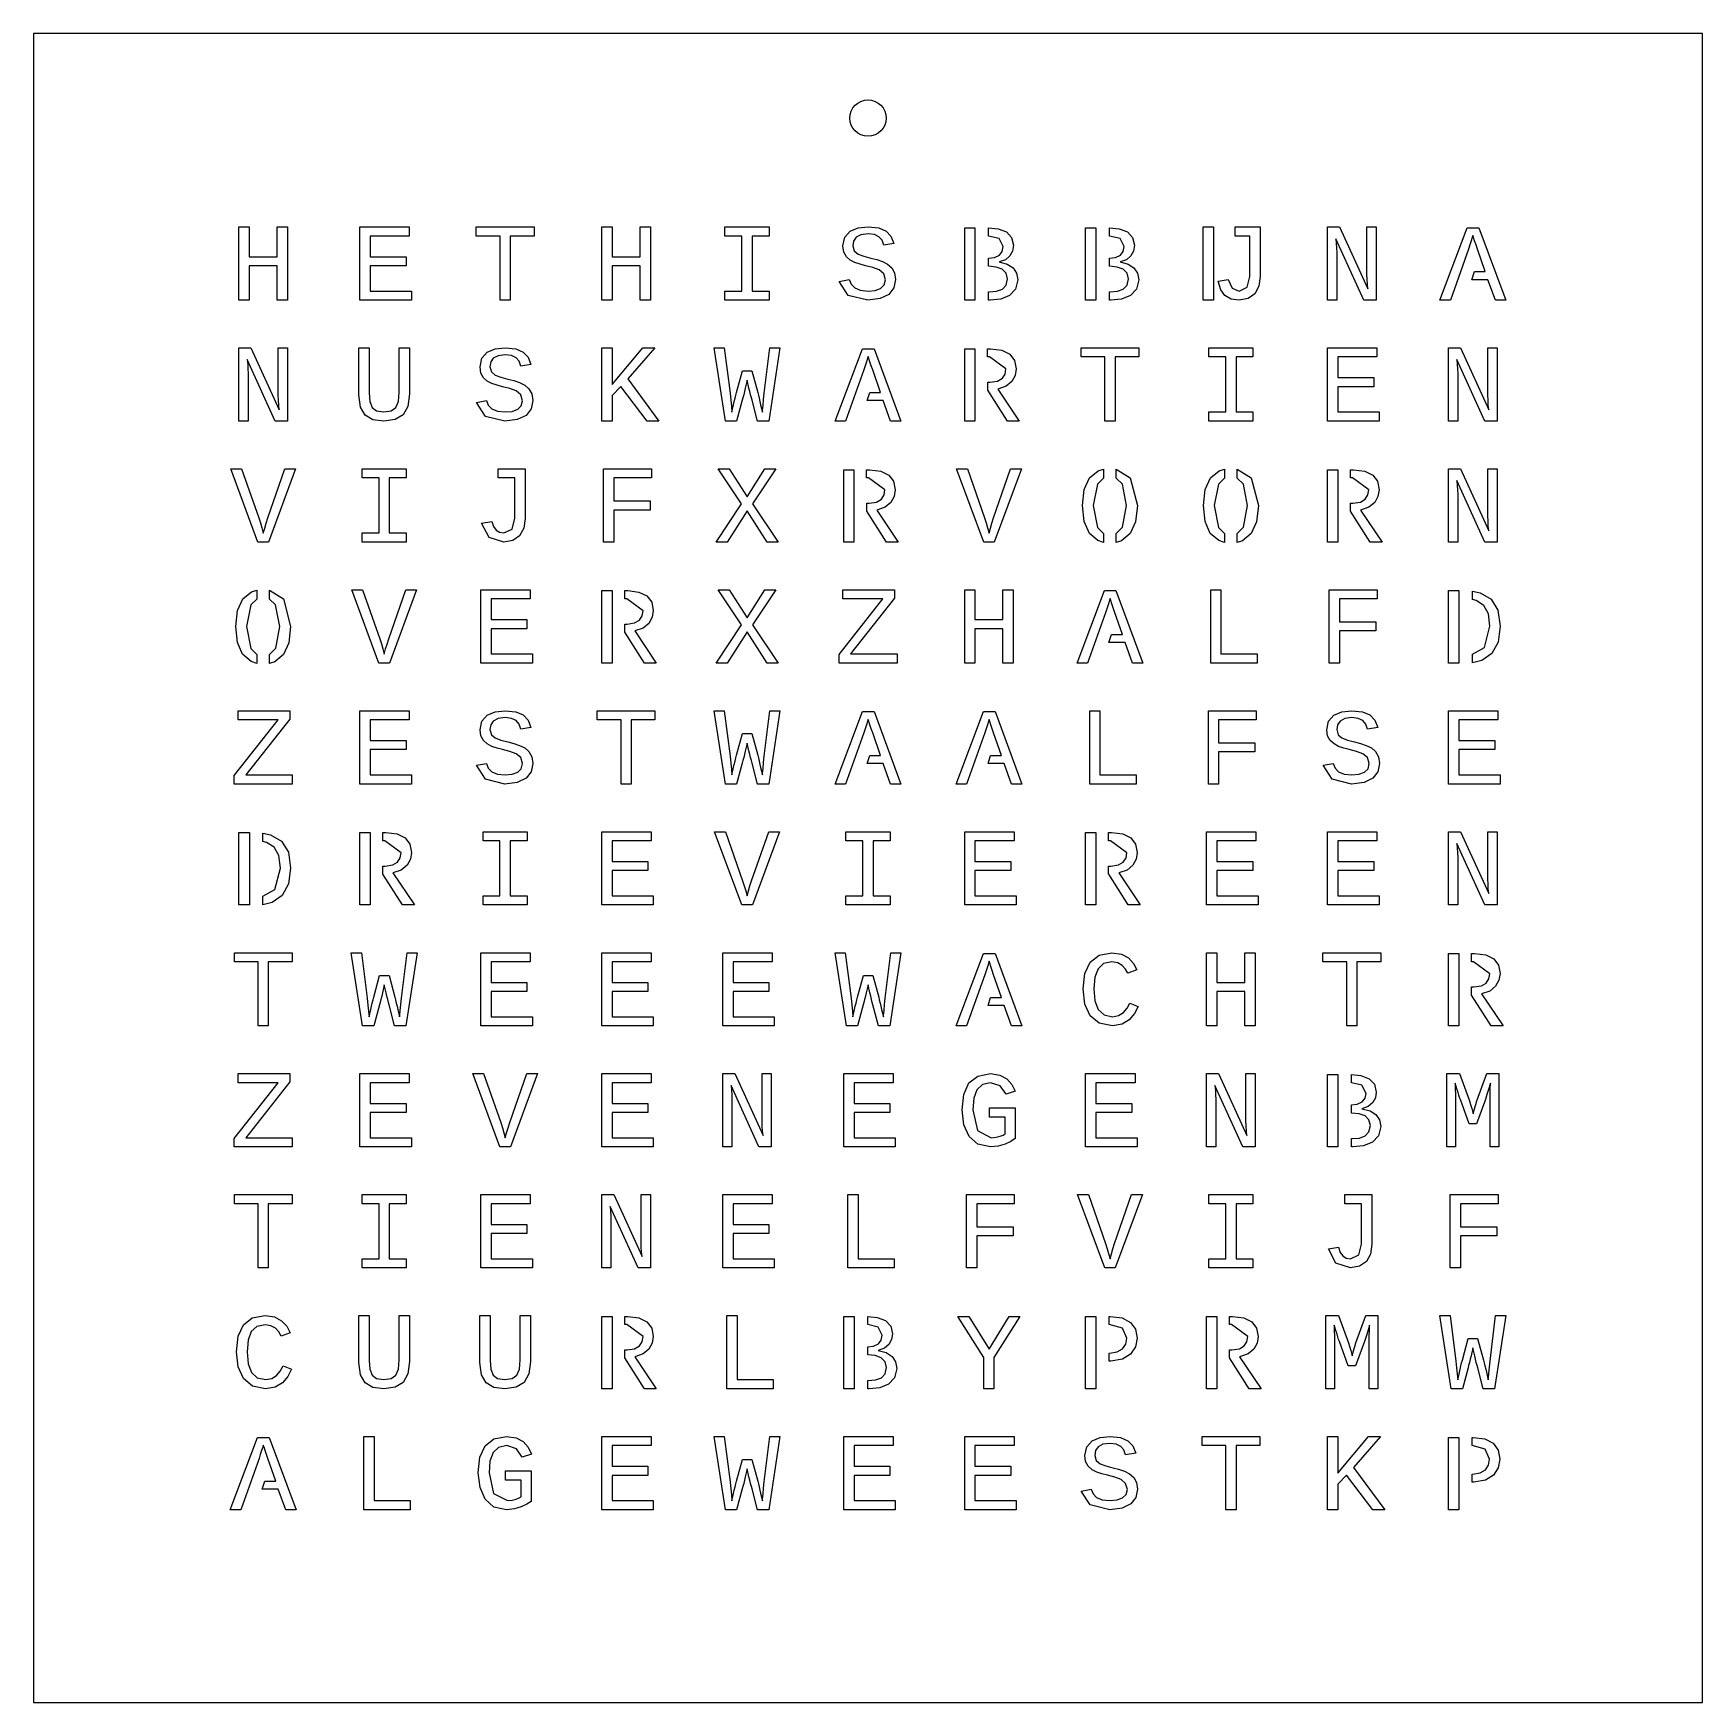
# Model space of a CAD drawing. Extents: x 0 to 230, y 0 to 230.
import ezdxf

# ---------------------------------------------------------------- set-up
doc = ezdxf.new("R2010")
doc.units = 0
doc.layers.get('0').update_dxf_attribs({"linetype": 'continuous'})

# ---------------------------------------------------------------- blocks, each defined once
blk = doc.blocks.new('SHAPESTRING006')
at = {"color": 0}
for points in [[(129.74, 193.24), (128.33, 193.24), (128.33, 203.22), (129.74, 203.22)], [(134.22, 196.18), (134.03, 196.97), (133.5, 197.5), (132.67, 197.81), (131.62, 197.91), (131.62, 199.02), (132.42, 199.13), (133.11, 199.45), (133.5, 199.95), (133.62, 200.62), (133.06, 201.74), (131.62, 202.08), (131.62, 203.22), (132.92, 203.07), (134.07, 202.64), (134.79, 201.89), (135.04, 200.8), (134.92, 200.01), (134.55, 199.34), (133.93, 198.82), (133.06, 198.5), (134.17, 198.22), (134.98, 197.7), (135.47, 196.96), (135.65, 196.05), (135.34, 194.76), (134.5, 193.89), (133.28, 193.39), (131.82, 193.24), (131.62, 193.24), (131.62, 194.37), (131.71, 194.37), (132.71, 194.46), (133.51, 194.75), (134.03, 195.3)]]:
    blk.add_lwpolyline(points, close=True, dxfattribs=at)
blk = doc.blocks.new('SHAPESTRING008')
at = {"color": 0}
for points in [[(161.19, 203.33), (162.6, 203.33), (162.6, 193.24), (161.19, 193.24)], [(166.15, 194.5), (167.26, 195.02), (167.61, 196.51), (167.61, 202.07), (165.61, 202.07), (165.61, 203.33), (169.02, 203.33), (169.02, 196.48), (168.84, 195.15), (168.3, 194.12), (167.4, 193.47), (166.14, 193.24), (165.02, 193.39), (164.19, 193.87), (163.61, 194.68), (163.25, 195.86), (164.63, 196.08), (165.16, 194.88)]]:
    blk.add_lwpolyline(points, close=True, dxfattribs=at)
blk = doc.blocks.new('SHAPESTRING007')
at = {"color": 0}
for points in [[(146.41, 193.24), (144.99, 193.24), (144.99, 203.22), (146.41, 203.22)], [(150.89, 196.18), (150.7, 196.97), (150.16, 197.5), (149.34, 197.81), (148.29, 197.91), (148.29, 199.02), (149.09, 199.13), (149.78, 199.45), (150.16, 199.95), (150.29, 200.62), (149.73, 201.74), (148.29, 202.08), (148.29, 203.22), (149.59, 203.07), (150.74, 202.64), (151.46, 201.89), (151.71, 200.8), (151.58, 200.01), (151.21, 199.34), (150.6, 198.82), (149.73, 198.5), (150.84, 198.22), (151.65, 197.7), (152.14, 196.96), (152.31, 196.05), (152, 194.76), (151.16, 193.89), (149.95, 193.39), (148.48, 193.24), (148.29, 193.24), (148.29, 194.37), (148.38, 194.37), (149.38, 194.46), (150.17, 194.75), (150.7, 195.3)]]:
    blk.add_lwpolyline(points, close=True, dxfattribs=at)
blk = doc.blocks.new('SHAPESTRING017')
at = {"color": 0}
for points in [[(129.73, 176.57), (128.33, 176.57), (128.33, 186.55), (129.73, 186.55)], [(134, 183.77), (131.75, 185.42), (131.48, 185.42), (131.48, 186.55), (131.89, 186.55), (133.44, 186.36), (134.54, 185.81), (135.2, 184.94), (135.42, 183.79), (135.27, 182.88), (134.82, 182.04), (134.02, 181.38), (132.88, 180.99), (135.83, 176.57), (134.21, 176.57), (131.5, 180.83), (131.49, 180.83), (131.49, 181.94), (131.81, 181.94), (132.84, 182.09), (133.51, 182.48), (133.88, 183.06)]]:
    blk.add_lwpolyline(points, close=True, dxfattribs=at)
blk = doc.blocks.new('SHAPESTRING036')
at = {"color": 0}
for points in [[(79.73, 143.24), (78.33, 143.24), (78.33, 153.22), (79.73, 153.22)], [(84, 150.44), (81.75, 152.08), (81.48, 152.08), (81.48, 153.22), (81.89, 153.22), (83.44, 153.02), (84.54, 152.48), (85.2, 151.61), (85.42, 150.46), (85.27, 149.54), (84.82, 148.71), (84.02, 148.05), (82.88, 147.66), (85.83, 143.24), (84.21, 143.24), (81.5, 147.49), (81.49, 147.49), (81.49, 148.61), (81.81, 148.61), (82.84, 148.76), (83.51, 149.15), (83.88, 149.73)]]:
    blk.add_lwpolyline(points, close=True, dxfattribs=at)
blk = doc.blocks.new('SHAPESTRING033')
at = {"color": 0}
for points in [[(30.79, 143.17), (30.01, 143.44), (28.83, 144.45), (28.12, 146.07), (27.88, 148.28), (28.14, 150.5), (28.87, 152.1), (30.06, 153.05), (30.79, 153.29), (30.79, 152.04), (29.95, 151.24), (29.37, 148.28), (29.95, 145.26), (30.79, 144.43)], [(33.97, 148.28), (33.38, 151.24), (32.54, 152.04), (32.54, 153.29), (34.48, 152.08), (35.45, 148.28), (35.19, 146.03), (34.45, 144.4), (33.25, 143.42), (32.54, 143.18), (32.54, 144.41), (33.42, 145.28)]]:
    blk.add_lwpolyline(points, close=True, dxfattribs=at)
blk = doc.blocks.new('SHAPESTRING030')
at = {"color": 0}
for points in [[(164.13, 159.84), (163.35, 160.11), (162.16, 161.11), (161.45, 162.74), (161.22, 164.94), (161.47, 167.17), (162.2, 168.76), (163.39, 169.72), (164.13, 169.96), (164.13, 168.7), (163.28, 167.91), (162.71, 164.94), (163.29, 161.93), (164.13, 161.1)], [(167.3, 164.94), (166.72, 167.91), (165.87, 168.7), (165.87, 169.96), (167.81, 168.75), (168.79, 164.94), (168.53, 162.69), (167.78, 161.07), (166.58, 160.08), (165.87, 159.85), (165.87, 161.08), (166.76, 161.94)]]:
    blk.add_lwpolyline(points, close=True, dxfattribs=at)
blk = doc.blocks.new('SHAPESTRING029')
at = {"color": 0}
for points in [[(147.46, 159.84), (146.68, 160.11), (145.5, 161.11), (144.79, 162.74), (144.55, 164.94), (144.8, 167.17), (145.53, 168.76), (146.72, 169.72), (147.46, 169.96), (147.46, 168.7), (146.62, 167.91), (146.04, 164.94), (146.62, 161.93), (147.46, 161.1)], [(150.64, 164.94), (150.05, 167.91), (149.21, 168.7), (149.21, 169.96), (151.14, 168.75), (152.12, 164.94), (151.86, 162.69), (151.12, 161.07), (149.92, 160.08), (149.21, 159.85), (149.21, 161.08), (150.09, 161.94)]]:
    blk.add_lwpolyline(points, close=True, dxfattribs=at)
blk = doc.blocks.new('SHAPESTRING031')
at = {"color": 0}
for points in [[(179.73, 159.91), (178.33, 159.91), (178.33, 169.88), (179.73, 169.88)], [(184, 167.1), (181.75, 168.75), (181.48, 168.75), (181.48, 169.88), (181.89, 169.88), (183.44, 169.69), (184.54, 169.14), (185.2, 168.28), (185.42, 167.12), (185.27, 166.21), (184.82, 165.37), (184.02, 164.71), (182.88, 164.32), (185.83, 159.91), (184.21, 159.91), (181.5, 164.16), (181.49, 164.16), (181.49, 165.27), (181.81, 165.27), (182.84, 165.42), (183.51, 165.82), (183.88, 166.4)]]:
    blk.add_lwpolyline(points, close=True, dxfattribs=at)
blk = doc.blocks.new('SHAPESTRING027')
at = {"color": 0}
for points in [[(113.06, 159.91), (111.66, 159.91), (111.66, 169.88), (113.06, 169.88)], [(117.33, 167.1), (115.09, 168.75), (114.81, 168.75), (114.81, 169.88), (115.22, 169.88), (116.77, 169.69), (117.88, 169.14), (118.53, 168.28), (118.75, 167.12), (118.61, 166.21), (118.15, 165.37), (117.36, 164.71), (116.21, 164.32), (119.17, 159.91), (117.54, 159.91), (114.83, 164.16), (114.83, 164.16), (114.83, 165.27), (115.15, 165.27), (116.18, 165.42), (116.85, 165.82), (117.22, 166.4)]]:
    blk.add_lwpolyline(points, close=True, dxfattribs=at)
blk = doc.blocks.new('SHAPESTRING043')
at = {"color": 0}
for points in [[(196.42, 143.24), (194.99, 143.24), (194.99, 153.22), (196.42, 153.22)], [(200.7, 148.33), (200.49, 150.04), (199.86, 151.19), (198.8, 151.85), (198.3, 151.98), (198.3, 153.16), (199.36, 152.92), (200.87, 152.04), (201.8, 150.52), (202.12, 148.33), (201.82, 146.13), (200.96, 144.54), (199.58, 143.57), (198.3, 143.27), (198.3, 144.45), (199.93, 145.38)]]:
    blk.add_lwpolyline(points, close=True, dxfattribs=at)
blk = doc.blocks.new('SHAPESTRING056')
at = {"color": 0}
for points in [[(46.39, 109.91), (44.99, 109.91), (44.99, 119.88), (46.39, 119.88)], [(50.67, 117.1), (48.42, 118.75), (48.14, 118.75), (48.14, 119.88), (48.56, 119.88), (50.11, 119.69), (51.21, 119.14), (51.86, 118.28), (52.09, 117.12), (51.94, 116.21), (51.48, 115.37), (50.69, 114.71), (49.54, 114.32), (52.5, 109.91), (50.87, 109.91), (48.17, 114.16), (48.16, 114.16), (48.16, 115.27), (48.48, 115.27), (49.51, 115.42), (50.18, 115.82), (50.55, 116.4)]]:
    blk.add_lwpolyline(points, close=True, dxfattribs=at)
blk = doc.blocks.new('SHAPESTRING055')
at = {"color": 0}
for points in [[(29.76, 109.91), (28.33, 109.91), (28.33, 119.88), (29.76, 119.88)], [(34.03, 114.99), (33.82, 116.7), (33.19, 117.86), (32.14, 118.51), (31.63, 118.65), (31.63, 119.82), (32.69, 119.59), (34.2, 118.71), (35.13, 117.19), (35.45, 114.99), (35.15, 112.8), (34.3, 111.21), (32.91, 110.23), (31.63, 109.94), (31.63, 111.11), (33.27, 112.05)]]:
    blk.add_lwpolyline(points, close=True, dxfattribs=at)
blk = doc.blocks.new('SHAPESTRING076')
at = {"color": 0}
for points in [[(196.39, 93.24), (194.99, 93.24), (194.99, 103.22), (196.39, 103.22)], [(200.67, 100.44), (198.42, 102.08), (198.14, 102.08), (198.14, 103.22), (198.56, 103.22), (200.11, 103.02), (201.21, 102.48), (201.86, 101.61), (202.09, 100.46), (201.94, 99.54), (201.48, 98.71), (200.69, 98.05), (199.54, 97.66), (202.5, 93.24), (200.87, 93.24), (198.17, 97.49), (198.16, 97.49), (198.16, 98.61), (198.48, 98.61), (199.51, 98.76), (200.18, 99.15), (200.55, 99.73)]]:
    blk.add_lwpolyline(points, close=True, dxfattribs=at)
blk = doc.blocks.new('SHAPESTRING062')
at = {"color": 0}
for points in [[(146.39, 109.91), (144.99, 109.91), (144.99, 119.88), (146.39, 119.88)], [(150.67, 117.1), (148.42, 118.75), (148.14, 118.75), (148.14, 119.88), (148.56, 119.88), (150.11, 119.69), (151.21, 119.14), (151.86, 118.28), (152.09, 117.12), (151.94, 116.21), (151.48, 115.37), (150.69, 114.71), (149.54, 114.32), (152.5, 109.91), (150.87, 109.91), (148.17, 114.16), (148.16, 114.16), (148.16, 115.27), (148.48, 115.27), (149.51, 115.42), (150.18, 115.82), (150.55, 116.4)]]:
    blk.add_lwpolyline(points, close=True, dxfattribs=at)
blk = doc.blocks.new('SHAPESTRING086')
at = {"color": 0}
for points in [[(179.74, 76.57), (178.33, 76.57), (178.33, 86.55), (179.74, 86.55)], [(184.22, 79.51), (184.03, 80.3), (183.5, 80.84), (182.67, 81.14), (181.62, 81.24), (181.62, 82.35), (182.42, 82.46), (183.11, 82.78), (183.5, 83.29), (183.62, 83.95), (183.06, 85.08), (181.62, 85.41), (181.62, 86.55), (182.92, 86.41), (184.07, 85.97), (184.79, 85.22), (185.04, 84.13), (184.92, 83.34), (184.55, 82.67), (183.93, 82.15), (183.06, 81.83), (184.17, 81.56), (184.98, 81.03), (185.47, 80.29), (185.65, 79.38), (185.34, 78.09), (184.5, 77.22), (183.28, 76.73), (181.82, 76.57), (181.62, 76.57), (181.62, 77.71), (181.71, 77.71), (182.71, 77.79), (183.51, 78.08), (184.03, 78.63)]]:
    blk.add_lwpolyline(points, close=True, dxfattribs=at)
blk = doc.blocks.new('SHAPESTRING107')
at = {"color": 0}
for points in [[(163.06, 43.24), (161.66, 43.24), (161.66, 53.22), (163.06, 53.22)], [(167.33, 50.44), (165.09, 52.08), (164.81, 52.08), (164.81, 53.22), (165.22, 53.22), (166.77, 53.02), (167.88, 52.48), (168.53, 51.61), (168.75, 50.46), (168.61, 49.54), (168.15, 48.71), (167.36, 48.05), (166.21, 47.66), (169.17, 43.24), (167.54, 43.24), (164.83, 47.49), (164.83, 47.49), (164.83, 48.61), (165.15, 48.61), (166.18, 48.76), (166.85, 49.15), (167.22, 49.73)]]:
    blk.add_lwpolyline(points, close=True, dxfattribs=at)
blk = doc.blocks.new('SHAPESTRING102')
at = {"color": 0}
for points in [[(79.73, 43.24), (78.33, 43.24), (78.33, 53.22), (79.73, 53.22)], [(84, 50.44), (81.75, 52.08), (81.48, 52.08), (81.48, 53.22), (81.89, 53.22), (83.44, 53.02), (84.54, 52.48), (85.2, 51.61), (85.42, 50.46), (85.27, 49.54), (84.82, 48.71), (84.02, 48.05), (82.88, 47.66), (85.83, 43.24), (84.21, 43.24), (81.5, 47.49), (81.49, 47.49), (81.49, 48.61), (81.81, 48.61), (82.84, 48.76), (83.51, 49.15), (83.88, 49.73)]]:
    blk.add_lwpolyline(points, close=True, dxfattribs=at)
blk = doc.blocks.new('SHAPESTRING104')
at = {"color": 0}
for points in [[(113.08, 43.24), (111.66, 43.24), (111.66, 53.22), (113.08, 53.22)], [(117.56, 46.18), (117.36, 46.97), (116.83, 47.5), (116.01, 47.81), (114.96, 47.91), (114.96, 49.02), (115.76, 49.13), (116.45, 49.45), (116.83, 49.95), (116.95, 50.62), (116.39, 51.74), (114.96, 52.08), (114.96, 53.22), (116.25, 53.07), (117.41, 52.64), (118.13, 51.89), (118.37, 50.8), (118.25, 50.01), (117.88, 49.34), (117.26, 48.82), (116.39, 48.5), (117.51, 48.22), (118.31, 47.7), (118.81, 46.96), (118.98, 46.05), (118.67, 44.76), (117.83, 43.89), (116.61, 43.39), (115.15, 43.24), (114.96, 43.24), (114.96, 44.37), (115.04, 44.37), (116.04, 44.46), (116.84, 44.75), (117.36, 45.3)]]:
    blk.add_lwpolyline(points, close=True, dxfattribs=at)
blk = doc.blocks.new('SHAPESTRING106')
at = {"color": 0}
for points in [[(146.41, 43.24), (144.99, 43.24), (144.99, 53.22), (146.41, 53.22)], [(150.65, 50.2), (150.05, 51.6), (148.23, 52.08), (148.23, 53.22), (148.39, 53.22), (150.01, 53), (151.15, 52.39), (151.84, 51.45), (152.07, 50.23), (151.85, 49.03), (151.18, 48.02), (150.07, 47.31), (148.48, 47.04), (148.23, 47.04), (148.23, 48.16), (148.29, 48.16), (149.34, 48.32), (150.08, 48.75), (150.51, 49.4)]]:
    blk.add_lwpolyline(points, close=True, dxfattribs=at)
blk = doc.blocks.new('SHAPESTRING120')
at = {"color": 0}
for points in [[(196.41, 26.57), (194.99, 26.57), (194.99, 36.55), (196.41, 36.55)], [(200.65, 33.54), (200.05, 34.94), (198.23, 35.42), (198.23, 36.55), (198.39, 36.55), (200.01, 36.33), (201.15, 35.73), (201.84, 34.78), (202.07, 33.56), (201.85, 32.36), (201.18, 31.35), (200.07, 30.64), (198.48, 30.37), (198.23, 30.37), (198.23, 31.49), (198.29, 31.49), (199.34, 31.65), (200.08, 32.08), (200.51, 32.73)]]:
    blk.add_lwpolyline(points, close=True, dxfattribs=at)

msp = doc.modelspace()

# ---------------------------------------------------------------- linework, layer by layer
at = {"color": 0}
for points in [[(0, 0), (230, 0), (230, 230), (0, 230)], [(33.6, 193.24), (33.6, 197.97), (29.74, 197.97), (29.74, 193.24), (28.33, 193.24), (28.33, 203.33), (29.74, 203.33), (29.74, 199.23), (33.6, 199.23), (33.6, 203.33), (35.01, 203.33), (35.01, 193.24)], [(44.99, 193.24), (44.99, 203.33), (51.79, 203.33), (51.79, 202.07), (46.41, 202.07), (46.41, 199.23), (51.35, 199.23), (51.35, 197.97), (46.41, 197.97), (46.41, 194.5), (52.09, 194.5), (52.09, 193.24)], [(65.71, 202.07), (65.71, 193.24), (64.3, 193.24), (64.3, 202.07), (61.03, 202.07), (61.03, 203.33), (68.98, 203.33), (68.98, 202.07)], [(83.6, 193.24), (83.6, 197.97), (79.74, 197.97), (79.74, 193.24), (78.33, 193.24), (78.33, 203.33), (79.74, 203.33), (79.74, 199.23), (83.6, 199.23), (83.6, 203.33), (85.01, 203.33), (85.01, 193.24)], [(95.29, 203.33), (101.38, 203.33), (101.38, 202.07), (99.04, 202.07), (99.04, 194.5), (101.38, 194.5), (101.38, 193.24), (95.29, 193.24), (95.29, 194.5), (97.63, 194.5), (97.63, 202.07), (95.29, 202.07)], [(118.8, 196.07), (118.57, 194.94), (117.88, 194.04), (116.68, 193.45), (114.97, 193.24), (112.28, 193.9), (111.05, 195.81), (112.42, 196.08), (112.68, 195.43), (113.17, 194.94), (113.93, 194.62), (115.01, 194.5), (115.98, 194.59), (116.74, 194.87), (117.23, 195.35), (117.41, 196.05), (117.17, 196.88), (116.54, 197.4), (115.65, 197.73), (114.66, 197.98), (113.91, 198.18), (113.18, 198.43), (112.54, 198.76), (112.02, 199.22), (111.66, 199.86), (111.54, 200.72), (111.8, 201.91), (112.53, 202.73), (113.64, 203.19), (115.01, 203.33), (116.47, 203.19), (117.49, 202.75), (118.16, 202.04), (118.56, 201.04), (117.17, 200.81), (116.93, 201.49), (116.51, 201.98), (115.88, 202.28), (115.01, 202.39), (114.02, 202.26), (113.37, 201.91), (113.02, 201.39), (112.91, 200.74), (113.11, 200.03), (113.64, 199.58), (114.42, 199.29), (115.38, 199.04), (116.2, 198.83), (116.99, 198.56), (117.7, 198.2), (118.27, 197.7), (118.66, 197)], [(183.31, 193.24), (179.47, 201.71), (179.53, 201.05), (179.56, 200.43), (179.58, 199.81), (179.58, 193.24), (178.33, 193.24), (178.33, 203.33), (179.97, 203.33), (183.87, 194.8), (183.81, 195.45), (183.76, 196.1), (183.74, 196.86), (183.74, 203.33), (185.01, 203.33), (185.01, 193.24)], [(198.98, 200.29), (198.78, 200.86), (198.59, 201.41), (198.44, 201.87), (198.35, 202.15), (198.26, 201.86), (198.12, 201.4), (197.94, 200.85), (197.75, 200.29), (195.25, 193.24), (193.8, 193.24), (197.57, 203.22), (199.17, 203.22), (202.87, 193.24), (201.44, 193.24), (200.42, 196.06), (198.2, 196.06), (198.57, 197.17), (200.06, 197.17)], [(33.31, 176.57), (29.47, 185.05), (29.53, 184.39), (29.56, 183.76), (29.58, 183.14), (29.58, 176.57), (28.33, 176.57), (28.33, 186.67), (29.97, 186.67), (33.87, 178.14), (33.81, 178.78), (33.76, 179.44), (33.74, 180.19), (33.74, 186.67), (35.01, 186.67), (35.01, 176.57)], [(51.82, 180.33), (51.6, 178.61), (50.95, 177.44), (49.84, 176.78), (48.27, 176.57), (46.77, 176.77), (45.7, 177.39), (45.06, 178.52), (44.85, 180.2), (44.85, 186.67), (46.26, 186.67), (46.26, 180.48), (46.35, 179.27), (46.67, 178.45), (47.29, 177.98), (48.27, 177.84), (49.29, 177.98), (49.95, 178.45), (50.31, 179.29), (50.42, 180.57), (50.42, 186.67), (51.82, 186.67)], [(68.8, 179.41), (68.57, 178.27), (67.88, 177.37), (66.68, 176.78), (64.97, 176.57), (62.28, 177.23), (61.05, 179.15), (62.42, 179.41), (62.68, 178.77), (63.17, 178.27), (63.93, 177.95), (65.01, 177.84), (65.98, 177.92), (66.74, 178.2), (67.23, 178.68), (67.41, 179.38), (67.17, 180.21), (66.54, 180.73), (65.65, 181.06), (64.66, 181.32), (63.91, 181.51), (63.18, 181.76), (62.54, 182.09), (62.02, 182.56), (61.66, 183.2), (61.54, 184.06), (61.8, 185.25), (62.53, 186.06), (63.64, 186.52), (65.01, 186.67), (66.47, 186.52), (67.49, 186.09), (68.16, 185.37), (68.56, 184.38), (67.17, 184.14), (66.93, 184.82), (66.51, 185.31), (65.88, 185.62), (65.01, 185.72), (64.02, 185.59), (63.37, 185.24), (63.02, 184.73), (62.91, 184.07), (63.11, 183.37), (63.64, 182.92), (64.42, 182.62), (65.38, 182.37), (66.2, 182.16), (66.99, 181.9), (67.7, 181.54), (68.27, 181.03), (68.66, 180.33)], [(84.55, 176.57), (80.94, 181.35), (79.74, 180.1), (79.74, 176.57), (78.33, 176.57), (78.33, 186.67), (79.74, 186.67), (79.74, 181.63), (83.97, 186.67), (85.63, 186.67), (81.91, 182.38), (86.2, 176.57)], [(101.32, 176.57), (99.78, 176.57), (99.02, 179.46), (98.93, 179.8), (98.82, 180.21), (98.71, 180.66), (98.6, 181.13), (98.35, 182.22), (98.09, 181.12), (97.99, 180.66), (97.87, 180.21), (97.76, 179.79), (97.68, 179.46), (96.9, 176.57), (95.36, 176.57), (93.8, 186.67), (95.2, 186.67), (96, 180.41), (96.1, 179.46), (96.18, 178.62), (96.25, 177.82), (96.48, 178.83), (96.58, 179.27), (96.69, 179.72), (96.8, 180.16), (96.9, 180.53), (97.7, 183.51), (99, 183.51), (99.8, 180.53), (99.89, 180.16), (100, 179.73), (100.11, 179.28), (100.21, 178.84), (100.45, 177.82), (100.48, 178.07), (100.54, 178.71), (100.62, 179.55), (100.71, 180.41), (101.48, 186.67), (102.87, 186.67)], [(115.65, 183.63), (115.45, 184.19), (115.26, 184.74), (115.11, 185.2), (115.02, 185.48), (114.93, 185.19), (114.79, 184.74), (114.61, 184.19), (114.42, 183.63), (111.91, 176.57), (110.46, 176.57), (114.23, 186.55), (115.84, 186.55), (119.54, 176.57), (118.11, 176.57), (117.09, 179.4), (114.87, 179.4), (115.23, 180.5), (116.73, 180.5)], [(149.04, 185.41), (149.04, 176.57), (147.64, 176.57), (147.64, 185.41), (144.36, 185.41), (144.36, 186.67), (152.31, 186.67), (152.31, 185.41)], [(161.96, 186.67), (168.04, 186.67), (168.04, 185.41), (165.71, 185.41), (165.71, 177.84), (168.04, 177.84), (168.04, 176.57), (161.96, 176.57), (161.96, 177.84), (164.29, 177.84), (164.29, 185.41), (161.96, 185.41)], [(178.33, 176.57), (178.33, 186.67), (185.12, 186.67), (185.12, 185.41), (179.74, 185.41), (179.74, 182.57), (184.68, 182.57), (184.68, 181.31), (179.74, 181.31), (179.74, 177.84), (185.42, 177.84), (185.42, 176.57)], [(199.98, 176.57), (196.13, 185.05), (196.19, 184.39), (196.23, 183.76), (196.25, 183.14), (196.25, 176.57), (194.99, 176.57), (194.99, 186.67), (196.64, 186.67), (200.54, 178.14), (200.47, 178.78), (200.43, 179.44), (200.41, 180.19), (200.41, 186.67), (201.68, 186.67), (201.68, 176.57)], [(32.4, 159.91), (30.94, 159.91), (27.2, 170), (28.69, 170), (31.06, 163.24), (31.28, 162.54), (31.48, 161.86), (31.68, 161.15), (31.87, 161.84), (32.07, 162.52), (32.3, 163.24), (34.65, 170), (36.13, 170)], [(45.29, 170), (51.38, 170), (51.38, 168.74), (49.04, 168.74), (49.04, 161.17), (51.38, 161.17), (51.38, 159.91), (45.29, 159.91), (45.29, 161.17), (47.63, 161.17), (47.63, 168.74), (45.29, 168.74)], [(67.75, 163.15), (67.57, 161.81), (67, 160.79), (66.07, 160.13), (64.8, 159.91), (62.78, 160.54), (61.76, 162.52), (63.15, 162.75), (63.38, 162.04), (63.75, 161.55), (64.23, 161.26), (64.81, 161.17), (65.96, 161.68), (66.35, 163.18), (66.35, 168.74), (64.05, 168.74), (64.05, 170), (67.75, 170)], [(79.98, 168.74), (79.98, 165.58), (84.98, 165.58), (84.98, 164.32), (79.98, 164.32), (79.98, 159.91), (78.56, 159.91), (78.56, 170), (85.15, 170), (85.15, 168.74)], [(98.34, 166.16), (100.8, 170), (102.31, 170), (99.1, 165.18), (102.62, 159.91), (101.1, 159.91), (98.34, 164.2), (95.58, 159.91), (94.06, 159.91), (97.58, 165.18), (94.37, 170), (95.88, 170)], [(132.4, 159.91), (130.94, 159.91), (127.2, 170), (128.69, 170), (131.06, 163.24), (131.28, 162.54), (131.48, 161.86), (131.68, 161.15), (131.87, 161.84), (132.07, 162.52), (132.3, 163.24), (134.65, 170), (136.13, 170)], [(199.98, 159.91), (196.13, 168.38), (196.19, 167.72), (196.23, 167.1), (196.25, 166.48), (196.25, 159.91), (194.99, 159.91), (194.99, 170), (196.64, 170), (200.54, 161.47), (200.47, 162.12), (200.43, 162.77), (200.41, 163.52), (200.41, 170), (201.68, 170), (201.68, 159.91)], [(49.07, 143.24), (47.61, 143.24), (43.87, 153.33), (45.36, 153.33), (47.72, 146.57), (47.95, 145.87), (48.15, 145.19), (48.35, 144.48), (48.54, 145.18), (48.74, 145.85), (48.97, 146.57), (51.32, 153.33), (52.8, 153.33)], [(61.66, 143.24), (61.66, 153.33), (68.46, 153.33), (68.46, 152.07), (63.08, 152.07), (63.08, 149.23), (68.01, 149.23), (68.01, 147.97), (63.08, 147.97), (63.08, 144.5), (68.76, 144.5), (68.76, 143.24)], [(98.34, 149.49), (100.8, 153.33), (102.31, 153.33), (99.1, 148.51), (102.62, 143.24), (101.1, 143.24), (98.34, 147.53), (95.58, 143.24), (94.06, 143.24), (97.58, 148.51), (94.37, 153.33), (95.88, 153.33)], [(119, 143.24), (111.01, 143.24), (111.01, 144.41), (117.05, 152.07), (111.54, 152.07), (111.54, 153.33), (118.65, 153.33), (118.65, 152.2), (112.61, 144.5), (119, 144.5)], [(133.6, 143.24), (133.6, 147.97), (129.74, 147.97), (129.74, 143.24), (128.33, 143.24), (128.33, 153.33), (129.74, 153.33), (129.74, 149.23), (133.6, 149.23), (133.6, 153.33), (135.01, 153.33), (135.01, 143.24)], [(148.98, 150.29), (148.78, 150.86), (148.59, 151.41), (148.44, 151.87), (148.35, 152.15), (148.26, 151.86), (148.12, 151.4), (147.94, 150.85), (147.75, 150.29), (145.25, 143.24), (143.8, 143.24), (147.57, 153.22), (149.17, 153.22), (152.87, 143.24), (151.44, 143.24), (150.42, 146.06), (148.2, 146.06), (148.57, 147.17), (150.06, 147.17)], [(162.22, 143.24), (162.22, 153.33), (163.63, 153.33), (163.63, 144.5), (168.6, 144.5), (168.6, 143.24)], [(179.98, 152.07), (179.98, 148.92), (184.98, 148.92), (184.98, 147.66), (179.98, 147.66), (179.98, 143.24), (178.56, 143.24), (178.56, 153.33), (185.15, 153.33), (185.15, 152.07)], [(35.67, 126.57), (27.67, 126.57), (27.67, 127.74), (33.72, 135.4), (28.21, 135.41), (28.21, 136.67), (35.32, 136.67), (35.32, 135.53), (29.27, 127.84), (35.67, 127.84)], [(44.99, 126.57), (44.99, 136.67), (51.79, 136.67), (51.79, 135.41), (46.41, 135.41), (46.41, 132.57), (51.35, 132.57), (51.35, 131.31), (46.41, 131.31), (46.41, 127.84), (52.09, 127.84), (52.09, 126.57)], [(68.8, 129.41), (68.57, 128.27), (67.88, 127.37), (66.68, 126.78), (64.97, 126.57), (62.28, 127.23), (61.05, 129.15), (62.42, 129.41), (62.68, 128.77), (63.17, 128.27), (63.93, 127.95), (65.01, 127.84), (65.98, 127.92), (66.74, 128.2), (67.23, 128.68), (67.41, 129.38), (67.17, 130.21), (66.54, 130.73), (65.65, 131.06), (64.66, 131.32), (63.91, 131.51), (63.18, 131.76), (62.54, 132.09), (62.02, 132.56), (61.66, 133.2), (61.54, 134.06), (61.8, 135.25), (62.53, 136.06), (63.64, 136.52), (65.01, 136.67), (66.47, 136.52), (67.49, 136.09), (68.16, 135.37), (68.56, 134.38), (67.17, 134.14), (66.93, 134.82), (66.51, 135.31), (65.88, 135.62), (65.01, 135.72), (64.02, 135.59), (63.37, 135.24), (63.02, 134.73), (62.91, 134.07), (63.11, 133.37), (63.64, 132.92), (64.42, 132.62), (65.38, 132.37), (66.2, 132.16), (66.99, 131.9), (67.7, 131.54), (68.27, 131.03), (68.66, 130.33)], [(82.37, 135.41), (82.37, 126.57), (80.97, 126.57), (80.97, 135.41), (77.69, 135.41), (77.69, 136.67), (85.65, 136.67), (85.65, 135.41)], [(101.32, 126.57), (99.78, 126.57), (99.02, 129.46), (98.93, 129.8), (98.82, 130.21), (98.71, 130.66), (98.6, 131.13), (98.35, 132.22), (98.09, 131.12), (97.99, 130.66), (97.87, 130.21), (97.76, 129.79), (97.68, 129.46), (96.9, 126.57), (95.36, 126.57), (93.8, 136.67), (95.2, 136.67), (96, 130.41), (96.1, 129.46), (96.18, 128.62), (96.25, 127.82), (96.48, 128.83), (96.58, 129.27), (96.69, 129.72), (96.8, 130.16), (96.9, 130.53), (97.7, 133.51), (99, 133.51), (99.8, 130.53), (99.89, 130.16), (100, 129.73), (100.11, 129.28), (100.21, 128.84), (100.45, 127.82), (100.48, 128.07), (100.54, 128.71), (100.62, 129.55), (100.71, 130.41), (101.48, 136.67), (102.87, 136.67)], [(115.65, 133.63), (115.45, 134.19), (115.26, 134.74), (115.11, 135.2), (115.02, 135.48), (114.93, 135.19), (114.79, 134.74), (114.61, 134.19), (114.42, 133.63), (111.91, 126.57), (110.46, 126.57), (114.23, 136.55), (115.84, 136.55), (119.54, 126.57), (118.11, 126.57), (117.09, 129.4), (114.87, 129.4), (115.23, 130.5), (116.73, 130.5)], [(132.31, 133.63), (132.11, 134.19), (131.93, 134.74), (131.78, 135.2), (131.68, 135.48), (131.6, 135.19), (131.45, 134.74), (131.27, 134.19), (131.09, 133.63), (128.58, 126.57), (127.13, 126.57), (130.9, 136.55), (132.51, 136.55), (136.21, 126.57), (134.77, 126.57), (133.75, 129.4), (131.54, 129.4), (131.9, 130.5), (133.39, 130.5)], [(145.55, 126.57), (145.55, 136.67), (146.96, 136.67), (146.96, 127.84), (151.93, 127.84), (151.93, 126.57)], [(163.31, 135.41), (163.31, 132.25), (168.31, 132.25), (168.31, 130.99), (163.31, 130.99), (163.31, 126.57), (161.9, 126.57), (161.9, 136.67), (168.49, 136.67), (168.49, 135.41)], [(185.47, 129.41), (185.24, 128.27), (184.54, 127.37), (183.35, 126.78), (181.64, 126.57), (178.94, 127.23), (177.72, 129.15), (179.08, 129.41), (179.35, 128.77), (179.84, 128.27), (180.59, 127.95), (181.68, 127.84), (182.65, 127.92), (183.4, 128.2), (183.9, 128.68), (184.07, 129.38), (183.83, 130.21), (183.2, 130.73), (182.32, 131.06), (181.32, 131.32), (180.58, 131.51), (179.85, 131.76), (179.21, 132.09), (178.68, 132.56), (178.33, 133.2), (178.2, 134.06), (178.47, 135.25), (179.2, 136.06), (180.3, 136.52), (181.68, 136.67), (183.14, 136.52), (184.16, 136.09), (184.83, 135.37), (185.23, 134.38), (183.84, 134.14), (183.6, 134.82), (183.18, 135.31), (182.55, 135.62), (181.67, 135.72), (180.68, 135.59), (180.04, 135.24), (179.69, 134.73), (179.58, 134.07), (179.77, 133.37), (180.3, 132.92), (181.09, 132.62), (182.05, 132.37), (182.87, 132.16), (183.66, 131.9), (184.37, 131.54), (184.94, 131.03), (185.33, 130.33)], [(194.99, 126.57), (194.99, 136.67), (201.79, 136.67), (201.79, 135.41), (196.41, 135.41), (196.41, 132.57), (201.35, 132.57), (201.35, 131.31), (196.41, 131.31), (196.41, 127.84), (202.09, 127.84), (202.09, 126.57)], [(61.96, 120), (68.04, 120), (68.04, 118.74), (65.71, 118.74), (65.71, 111.17), (68.04, 111.17), (68.04, 109.91), (61.96, 109.91), (61.96, 111.17), (64.29, 111.17), (64.29, 118.74), (61.96, 118.74)], [(78.33, 109.91), (78.33, 120), (85.12, 120), (85.12, 118.74), (79.74, 118.74), (79.74, 115.9), (84.68, 115.9), (84.68, 114.64), (79.74, 114.64), (79.74, 111.17), (85.42, 111.17), (85.42, 109.91)], [(99.07, 109.91), (97.61, 109.91), (93.87, 120), (95.36, 120), (97.72, 113.24), (97.95, 112.54), (98.15, 111.86), (98.35, 111.15), (98.54, 111.84), (98.74, 112.52), (98.97, 113.24), (101.32, 120), (102.8, 120)], [(111.96, 120), (118.04, 120), (118.04, 118.74), (115.71, 118.74), (115.71, 111.17), (118.04, 111.17), (118.04, 109.91), (111.96, 109.91), (111.96, 111.17), (114.29, 111.17), (114.29, 118.74), (111.96, 118.74)], [(128.33, 109.91), (128.33, 120), (135.12, 120), (135.12, 118.74), (129.74, 118.74), (129.74, 115.9), (134.68, 115.9), (134.68, 114.64), (129.74, 114.64), (129.74, 111.17), (135.42, 111.17), (135.42, 109.91)], [(161.66, 109.91), (161.66, 120), (168.46, 120), (168.46, 118.74), (163.08, 118.74), (163.08, 115.9), (168.01, 115.9), (168.01, 114.64), (163.08, 114.64), (163.08, 111.17), (168.76, 111.17), (168.76, 109.91)], [(178.33, 109.91), (178.33, 120), (185.12, 120), (185.12, 118.74), (179.74, 118.74), (179.74, 115.9), (184.68, 115.9), (184.68, 114.64), (179.74, 114.64), (179.74, 111.17), (185.42, 111.17), (185.42, 109.91)], [(199.98, 109.91), (196.13, 118.38), (196.19, 117.72), (196.23, 117.1), (196.25, 116.48), (196.25, 109.91), (194.99, 109.91), (194.99, 120), (196.64, 120), (200.54, 111.47), (200.47, 112.12), (200.43, 112.77), (200.41, 113.52), (200.41, 120), (201.68, 120), (201.68, 109.91)], [(32.37, 102.07), (32.37, 93.24), (30.97, 93.24), (30.97, 102.07), (27.69, 102.07), (27.69, 103.33), (35.65, 103.33), (35.65, 102.07)], [(51.32, 93.24), (49.78, 93.24), (49.02, 96.13), (48.93, 96.46), (48.82, 96.88), (48.71, 97.33), (48.6, 97.79), (48.35, 98.88), (48.09, 97.78), (47.99, 97.33), (47.87, 96.87), (47.76, 96.46), (47.68, 96.13), (46.9, 93.24), (45.36, 93.24), (43.8, 103.33), (45.2, 103.33), (46, 97.07), (46.1, 96.12), (46.18, 95.29), (46.25, 94.48), (46.48, 95.5), (46.58, 95.94), (46.69, 96.39), (46.8, 96.82), (46.9, 97.2), (47.7, 100.18), (49, 100.18), (49.8, 97.2), (49.89, 96.82), (50, 96.39), (50.11, 95.95), (50.21, 95.51), (50.45, 94.48), (50.48, 94.73), (50.54, 95.37), (50.62, 96.21), (50.71, 97.07), (51.48, 103.33), (52.87, 103.33)], [(61.66, 93.24), (61.66, 103.33), (68.46, 103.33), (68.46, 102.07), (63.08, 102.07), (63.08, 99.23), (68.01, 99.23), (68.01, 97.97), (63.08, 97.97), (63.08, 94.5), (68.76, 94.5), (68.76, 93.24)], [(78.33, 93.24), (78.33, 103.33), (85.12, 103.33), (85.12, 102.07), (79.74, 102.07), (79.74, 99.23), (84.68, 99.23), (84.68, 97.97), (79.74, 97.97), (79.74, 94.5), (85.42, 94.5), (85.42, 93.24)], [(94.99, 93.24), (94.99, 103.33), (101.79, 103.33), (101.79, 102.07), (96.41, 102.07), (96.41, 99.23), (101.35, 99.23), (101.35, 97.97), (96.41, 97.97), (96.41, 94.5), (102.09, 94.5), (102.09, 93.24)], [(117.99, 93.24), (116.45, 93.24), (115.68, 96.13), (115.59, 96.46), (115.49, 96.88), (115.38, 97.33), (115.27, 97.79), (115.02, 98.88), (114.76, 97.78), (114.65, 97.33), (114.54, 96.87), (114.43, 96.46), (114.35, 96.13), (113.56, 93.24), (112.03, 93.24), (110.46, 103.33), (111.86, 103.33), (112.67, 97.07), (112.77, 96.12), (112.85, 95.29), (112.91, 94.48), (113.15, 95.5), (113.25, 95.94), (113.36, 96.39), (113.46, 96.82), (113.56, 97.2), (114.37, 100.18), (115.66, 100.18), (116.47, 97.2), (116.56, 96.82), (116.67, 96.39), (116.78, 95.95), (116.88, 95.51), (117.12, 94.48), (117.15, 94.73), (117.21, 95.37), (117.29, 96.21), (117.38, 97.07), (118.15, 103.33), (119.54, 103.33)], [(132.31, 100.29), (132.11, 100.86), (131.93, 101.41), (131.78, 101.87), (131.68, 102.15), (131.6, 101.86), (131.45, 101.4), (131.27, 100.85), (131.09, 100.29), (128.58, 93.24), (127.13, 93.24), (130.9, 103.22), (132.51, 103.22), (136.21, 93.24), (134.77, 93.24), (133.75, 96.06), (131.54, 96.06), (131.9, 97.17), (133.39, 97.17)], [(146.12, 98.33), (146.27, 96.7), (146.72, 95.5), (147.52, 94.75), (148.69, 94.5), (149.52, 94.66), (150.19, 95.08), (150.69, 95.69), (151.07, 96.39), (152.24, 95.93), (151.73, 94.94), (151, 94.08), (150, 93.47), (148.67, 93.24), (146.87, 93.61), (145.61, 94.64), (144.87, 96.25), (144.63, 98.33), (144.87, 100.47), (145.6, 102.04), (146.83, 103), (148.6, 103.33), (149.91, 103.14), (150.88, 102.61), (151.57, 101.86), (152.04, 100.96), (150.8, 100.5), (150.49, 101.08), (150.03, 101.58), (149.41, 101.93), (148.6, 102.07), (147.47, 101.83), (146.7, 101.12), (146.26, 99.95)], [(166.93, 93.24), (166.93, 97.97), (163.08, 97.97), (163.08, 93.24), (161.66, 93.24), (161.66, 103.33), (163.08, 103.33), (163.08, 99.23), (166.93, 99.23), (166.93, 103.33), (168.34, 103.33), (168.34, 93.24)], [(182.37, 102.07), (182.37, 93.24), (180.97, 93.24), (180.97, 102.07), (177.69, 102.07), (177.69, 103.33), (185.65, 103.33), (185.65, 102.07)], [(35.67, 76.57), (27.67, 76.57), (27.67, 77.74), (33.72, 85.4), (28.21, 85.41), (28.21, 86.67), (35.32, 86.67), (35.32, 85.53), (29.27, 77.84), (35.67, 77.84)], [(44.99, 76.57), (44.99, 86.67), (51.79, 86.67), (51.79, 85.41), (46.41, 85.41), (46.41, 82.57), (51.35, 82.57), (51.35, 81.31), (46.41, 81.31), (46.41, 77.84), (52.09, 77.84), (52.09, 76.57)], [(65.74, 76.57), (64.27, 76.57), (60.54, 86.67), (62.03, 86.67), (64.39, 79.91), (64.62, 79.21), (64.82, 78.53), (65.01, 77.82), (65.2, 78.51), (65.4, 79.19), (65.63, 79.91), (67.98, 86.67), (69.47, 86.67)], [(78.33, 76.57), (78.33, 86.67), (85.12, 86.67), (85.12, 85.41), (79.74, 85.41), (79.74, 82.57), (84.68, 82.57), (84.68, 81.31), (79.74, 81.31), (79.74, 77.84), (85.42, 77.84), (85.42, 76.57)], [(99.98, 76.57), (96.13, 85.05), (96.19, 84.39), (96.23, 83.76), (96.25, 83.14), (96.25, 76.57), (94.99, 76.57), (94.99, 86.67), (96.64, 86.67), (100.54, 78.14), (100.47, 78.78), (100.43, 79.44), (100.41, 80.19), (100.41, 86.67), (101.68, 86.67), (101.68, 76.57)], [(111.66, 76.57), (111.66, 86.67), (118.46, 86.67), (118.46, 85.41), (113.08, 85.41), (113.08, 82.57), (118.01, 82.57), (118.01, 81.31), (113.08, 81.31), (113.08, 77.84), (118.76, 77.84), (118.76, 76.57)], [(135.27, 77.71), (134.66, 77.33), (133.88, 76.96), (132.94, 76.68), (131.86, 76.57), (130.13, 76.95), (128.92, 78.01), (128.2, 79.62), (127.97, 81.67), (128.19, 83.81), (128.9, 85.38), (130.13, 86.34), (131.88, 86.67), (133.18, 86.47), (134.14, 85.96), (134.83, 85.19), (135.29, 84.24), (134.02, 83.83), (133.23, 84.99), (131.89, 85.41), (130.76, 85.16), (130, 84.45), (129.58, 83.28), (129.45, 81.67), (130.08, 78.81), (131.97, 77.84), (132.64, 77.89), (133.19, 78.03), (133.62, 78.2), (133.9, 78.35), (133.9, 80.67), (131.73, 80.67), (131.73, 81.94), (135.27, 81.94)], [(144.99, 76.57), (144.99, 86.67), (151.79, 86.67), (151.79, 85.41), (146.41, 85.41), (146.41, 82.57), (151.35, 82.57), (151.35, 81.31), (146.41, 81.31), (146.41, 77.84), (152.09, 77.84), (152.09, 76.57)], [(166.64, 76.57), (162.8, 85.05), (162.86, 84.39), (162.9, 83.76), (162.92, 83.14), (162.92, 76.57), (161.66, 76.57), (161.66, 86.67), (163.3, 86.67), (167.21, 78.14), (167.14, 78.78), (167.09, 79.44), (167.07, 80.19), (167.07, 86.67), (168.34, 86.67), (168.34, 76.57)], [(200.73, 76.57), (200.73, 83.08), (200.73, 83.86), (200.75, 84.59), (200.77, 85.34), (200.52, 84.5), (200.29, 83.77), (200.07, 83.1), (198.85, 79.73), (197.84, 79.73), (196.62, 83.1), (196.52, 83.37), (196.41, 83.71), (196.3, 84.08), (196.18, 84.45), (195.91, 85.34), (195.92, 84.59), (195.93, 83.85), (195.94, 83.08), (195.94, 76.57), (194.75, 76.57), (194.75, 86.67), (196.5, 86.67), (197.87, 82.91), (198.02, 82.43), (198.19, 81.84), (198.38, 81.13), (198.57, 81.82), (198.74, 82.4), (198.89, 82.9), (200.26, 86.67), (201.92, 86.67), (201.92, 76.57)], [(32.37, 68.74), (32.37, 59.91), (30.97, 59.91), (30.97, 68.74), (27.69, 68.74), (27.69, 70), (35.65, 70), (35.65, 68.74)], [(45.29, 70), (51.38, 70), (51.38, 68.74), (49.04, 68.74), (49.04, 61.17), (51.38, 61.17), (51.38, 59.91), (45.29, 59.91), (45.29, 61.17), (47.63, 61.17), (47.63, 68.74), (45.29, 68.74)], [(61.66, 59.91), (61.66, 70), (68.46, 70), (68.46, 68.74), (63.08, 68.74), (63.08, 65.9), (68.01, 65.9), (68.01, 64.64), (63.08, 64.64), (63.08, 61.17), (68.76, 61.17), (68.76, 59.91)], [(83.31, 59.91), (79.47, 68.38), (79.53, 67.72), (79.56, 67.1), (79.58, 66.48), (79.58, 59.91), (78.33, 59.91), (78.33, 70), (79.97, 70), (83.87, 61.47), (83.81, 62.12), (83.76, 62.77), (83.74, 63.52), (83.74, 70), (85.01, 70), (85.01, 59.91)], [(94.99, 59.91), (94.99, 70), (101.79, 70), (101.79, 68.74), (96.41, 68.74), (96.41, 65.9), (101.35, 65.9), (101.35, 64.64), (96.41, 64.64), (96.41, 61.17), (102.09, 61.17), (102.09, 59.91)], [(112.22, 59.91), (112.22, 70), (113.63, 70), (113.63, 61.17), (118.6, 61.17), (118.6, 59.91)], [(129.98, 68.74), (129.98, 65.58), (134.98, 65.58), (134.98, 64.32), (129.98, 64.32), (129.98, 59.91), (128.56, 59.91), (128.56, 70), (135.15, 70), (135.15, 68.74)], [(149.07, 59.91), (147.61, 59.91), (143.87, 70), (145.36, 70), (147.72, 63.24), (147.95, 62.54), (148.15, 61.86), (148.35, 61.15), (148.54, 61.84), (148.74, 62.52), (148.97, 63.24), (151.32, 70), (152.8, 70)], [(161.96, 70), (168.04, 70), (168.04, 68.74), (165.71, 68.74), (165.71, 61.17), (168.04, 61.17), (168.04, 59.91), (161.96, 59.91), (161.96, 61.17), (164.29, 61.17), (164.29, 68.74), (161.96, 68.74)], [(184.42, 63.15), (184.23, 61.81), (183.67, 60.79), (182.74, 60.13), (181.46, 59.91), (179.45, 60.54), (178.43, 62.52), (179.82, 62.75), (180.04, 62.04), (180.41, 61.55), (180.9, 61.26), (181.47, 61.17), (182.63, 61.68), (183.01, 63.18), (183.01, 68.74), (180.72, 68.74), (180.72, 70), (184.42, 70)], [(196.65, 68.74), (196.65, 65.58), (201.64, 65.58), (201.64, 64.32), (196.65, 64.32), (196.65, 59.91), (195.23, 59.91), (195.23, 70), (201.82, 70), (201.82, 68.74)], [(29.45, 48.33), (29.6, 46.7), (30.06, 45.5), (30.85, 44.75), (32.02, 44.5), (32.86, 44.66), (33.52, 45.08), (34.02, 45.69), (34.4, 46.39), (35.57, 45.93), (35.06, 44.94), (34.33, 44.08), (33.33, 43.47), (32, 43.24), (30.2, 43.61), (28.94, 44.64), (28.2, 46.25), (27.97, 48.33), (28.2, 50.47), (28.93, 52.04), (30.16, 53), (31.93, 53.33), (33.24, 53.14), (34.21, 52.61), (34.91, 51.86), (35.38, 50.96), (34.13, 50.5), (33.83, 51.08), (33.36, 51.58), (32.74, 51.93), (31.94, 52.07), (30.81, 51.83), (30.03, 51.12), (29.59, 49.95)], [(51.82, 47), (51.6, 45.28), (50.95, 44.11), (49.84, 43.45), (48.27, 43.24), (46.77, 43.43), (45.7, 44.06), (45.06, 45.18), (44.85, 46.87), (44.85, 53.33), (46.26, 53.33), (46.26, 47.14), (46.35, 45.94), (46.67, 45.11), (47.29, 44.65), (48.27, 44.5), (49.29, 44.65), (49.95, 45.11), (50.31, 45.96), (50.42, 47.24), (50.42, 53.33), (51.82, 53.33)], [(68.49, 47), (68.27, 45.28), (67.61, 44.11), (66.51, 43.45), (64.94, 43.24), (63.44, 43.43), (62.37, 44.06), (61.73, 45.18), (61.51, 46.87), (61.51, 53.33), (62.93, 53.33), (62.93, 47.14), (63.02, 45.94), (63.34, 45.11), (63.95, 44.65), (64.93, 44.5), (65.95, 44.65), (66.62, 45.11), (66.97, 45.96), (67.08, 47.24), (67.08, 53.33), (68.49, 53.33)], [(95.55, 43.24), (95.55, 53.33), (96.96, 53.33), (96.96, 44.5), (101.93, 44.5), (101.93, 43.24)], [(132.36, 47.56), (132.36, 43.24), (130.97, 43.24), (130.97, 47.56), (127.4, 53.22), (128.91, 53.22), (131.68, 48.7), (134.43, 53.22), (135.94, 53.22)], [(184.06, 43.24), (184.06, 49.75), (184.06, 50.52), (184.08, 51.25), (184.1, 52), (183.85, 51.17), (183.63, 50.44), (183.4, 49.77), (182.19, 46.39), (181.18, 46.39), (179.95, 49.77), (179.85, 50.04), (179.75, 50.38), (179.63, 50.75), (179.52, 51.12), (179.24, 52), (179.25, 51.25), (179.26, 50.52), (179.27, 49.75), (179.27, 43.24), (178.09, 43.24), (178.09, 53.33), (179.84, 53.33), (181.21, 49.57), (181.35, 49.1), (181.52, 48.51), (181.71, 47.79), (181.9, 48.49), (182.07, 49.07), (182.23, 49.56), (183.59, 53.33), (185.26, 53.33), (185.26, 43.24)], [(201.32, 43.24), (199.78, 43.24), (199.02, 46.13), (198.93, 46.46), (198.82, 46.88), (198.71, 47.33), (198.6, 47.79), (198.35, 48.88), (198.09, 47.78), (197.99, 47.33), (197.87, 46.87), (197.76, 46.46), (197.68, 46.13), (196.9, 43.24), (195.36, 43.24), (193.8, 53.33), (195.2, 53.33), (196, 47.07), (196.1, 46.12), (196.18, 45.29), (196.25, 44.48), (196.48, 45.5), (196.58, 45.94), (196.69, 46.39), (196.8, 46.82), (196.9, 47.2), (197.7, 50.18), (199, 50.18), (199.8, 47.2), (199.89, 46.82), (200, 46.39), (200.11, 45.95), (200.21, 45.51), (200.45, 44.48), (200.48, 44.73), (200.54, 45.37), (200.62, 46.21), (200.71, 47.07), (201.48, 53.33), (202.87, 53.33)], [(32.31, 33.63), (32.11, 34.19), (31.93, 34.74), (31.78, 35.2), (31.68, 35.48), (31.6, 35.19), (31.45, 34.74), (31.27, 34.19), (31.09, 33.63), (28.58, 26.57), (27.13, 26.57), (30.9, 36.55), (32.51, 36.55), (36.21, 26.57), (34.77, 26.57), (33.75, 29.4), (31.54, 29.4), (31.9, 30.5), (33.39, 30.5)], [(45.55, 26.57), (45.55, 36.67), (46.96, 36.67), (46.96, 27.84), (51.93, 27.84), (51.93, 26.57)], [(68.61, 27.71), (67.99, 27.33), (67.21, 26.96), (66.27, 26.68), (65.19, 26.57), (63.46, 26.95), (62.25, 28.01), (61.54, 29.62), (61.3, 31.67), (61.53, 33.81), (62.24, 35.38), (63.46, 36.34), (65.21, 36.67), (66.51, 36.47), (67.48, 35.96), (68.17, 35.19), (68.62, 34.24), (67.35, 33.83), (66.56, 34.99), (65.22, 35.41), (64.09, 35.16), (63.34, 34.45), (62.91, 33.28), (62.78, 31.67), (63.41, 28.81), (65.31, 27.84), (65.97, 27.89), (66.52, 28.03), (66.95, 28.2), (67.23, 28.35), (67.23, 30.67), (65.06, 30.67), (65.06, 31.94), (68.61, 31.94)], [(78.33, 26.57), (78.33, 36.67), (85.12, 36.67), (85.12, 35.41), (79.74, 35.41), (79.74, 32.57), (84.68, 32.57), (84.68, 31.31), (79.74, 31.31), (79.74, 27.84), (85.42, 27.84), (85.42, 26.57)], [(101.32, 26.57), (99.78, 26.57), (99.02, 29.46), (98.93, 29.8), (98.82, 30.21), (98.71, 30.66), (98.6, 31.13), (98.35, 32.22), (98.09, 31.12), (97.99, 30.66), (97.87, 30.21), (97.76, 29.79), (97.68, 29.46), (96.9, 26.57), (95.36, 26.57), (93.8, 36.67), (95.2, 36.67), (96, 30.41), (96.1, 29.46), (96.18, 28.62), (96.25, 27.82), (96.48, 28.83), (96.58, 29.27), (96.69, 29.72), (96.8, 30.16), (96.9, 30.53), (97.7, 33.51), (99, 33.51), (99.8, 30.53), (99.89, 30.16), (100, 29.73), (100.11, 29.28), (100.21, 28.84), (100.45, 27.82), (100.48, 28.07), (100.54, 28.71), (100.62, 29.55), (100.71, 30.41), (101.48, 36.67), (102.87, 36.67)], [(111.66, 26.57), (111.66, 36.67), (118.46, 36.67), (118.46, 35.41), (113.08, 35.41), (113.08, 32.57), (118.01, 32.57), (118.01, 31.31), (113.08, 31.31), (113.08, 27.84), (118.76, 27.84), (118.76, 26.57)], [(128.33, 26.57), (128.33, 36.67), (135.12, 36.67), (135.12, 35.41), (129.74, 35.41), (129.74, 32.57), (134.68, 32.57), (134.68, 31.31), (129.74, 31.31), (129.74, 27.84), (135.42, 27.84), (135.42, 26.57)], [(152.14, 29.41), (151.9, 28.27), (151.21, 27.37), (150.02, 26.78), (148.31, 26.57), (145.61, 27.23), (144.38, 29.15), (145.75, 29.41), (146.01, 28.77), (146.5, 28.27), (147.26, 27.95), (148.35, 27.84), (149.32, 27.92), (150.07, 28.2), (150.56, 28.68), (150.74, 29.38), (150.5, 30.21), (149.87, 30.73), (148.99, 31.06), (147.99, 31.32), (147.24, 31.51), (146.52, 31.76), (145.87, 32.09), (145.35, 32.56), (144.99, 33.2), (144.87, 34.06), (145.14, 35.25), (145.87, 36.06), (146.97, 36.52), (148.35, 36.67), (149.8, 36.52), (150.82, 36.09), (151.49, 35.37), (151.89, 34.38), (150.5, 34.14), (150.26, 34.82), (149.84, 35.31), (149.21, 35.62), (148.34, 35.72), (147.35, 35.59), (146.7, 35.24), (146.35, 34.73), (146.25, 34.07), (146.44, 33.37), (146.97, 32.92), (147.75, 32.62), (148.72, 32.37), (149.53, 32.16), (150.33, 31.9), (151.04, 31.54), (151.61, 31.03), (151.99, 30.33)], [(165.71, 35.41), (165.71, 26.57), (164.3, 26.57), (164.3, 35.41), (161.03, 35.41), (161.03, 36.67), (168.98, 36.67), (168.98, 35.41)], [(184.55, 26.57), (180.94, 31.35), (179.74, 30.1), (179.74, 26.57), (178.33, 26.57), (178.33, 36.67), (179.74, 36.67), (179.74, 31.63), (183.97, 36.67), (185.63, 36.67), (181.91, 32.38), (186.2, 26.57)]]:
    msp.add_lwpolyline(points, close=True, dxfattribs=at)
msp.add_circle((115, 218.33), 2.5, dxfattribs=at)

# ---------------------------------------------------------------- block references
for name in ['SHAPESTRING006', 'SHAPESTRING007', 'SHAPESTRING008', 'SHAPESTRING017', 'SHAPESTRING027', 'SHAPESTRING029', 'SHAPESTRING030', 'SHAPESTRING031', 'SHAPESTRING033', 'SHAPESTRING036', 'SHAPESTRING043', 'SHAPESTRING055', 'SHAPESTRING056', 'SHAPESTRING062', 'SHAPESTRING076', 'SHAPESTRING086', 'SHAPESTRING102', 'SHAPESTRING104', 'SHAPESTRING106', 'SHAPESTRING107', 'SHAPESTRING120']:
    msp.add_blockref(name, (0, 0), dxfattribs=at)

doc.saveas('drawing.dxf')
